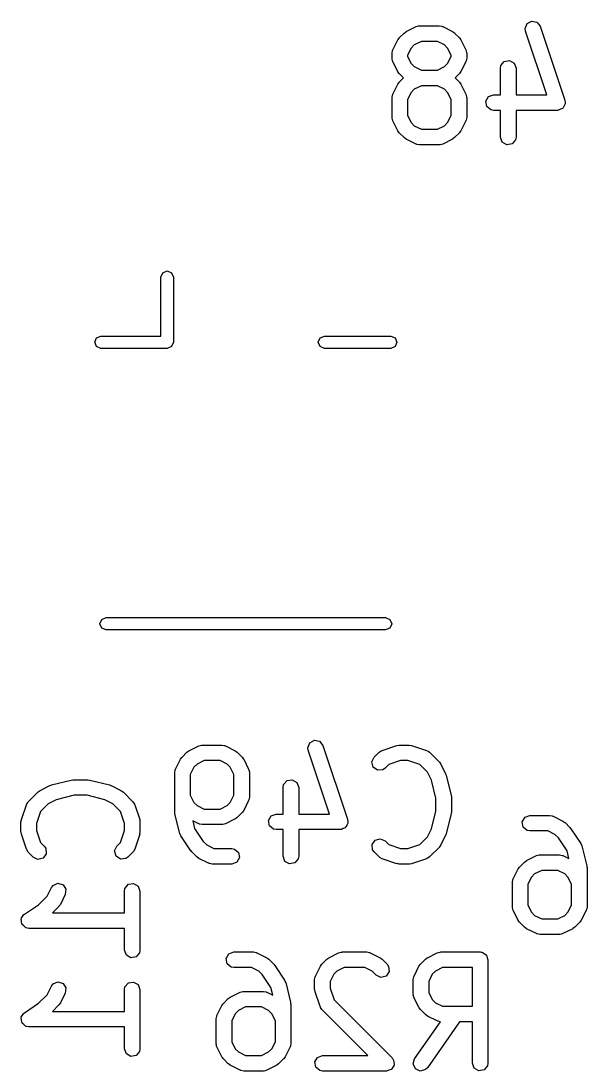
# Model space of a CAD drawing. Extents: x 112.9 to 160.3, y -137 to -94.4.
# Drawn here: x 137.23 to 142.7, y -105.58 to -95.43 of the extents above; entities that cross this region are included whole.
import ezdxf

# ---------------------------------------------------------------- set-up
doc = ezdxf.new("R2010")
doc.units = 0
doc.layers.add('BLACK', color=7, linetype='CONTINUOUS')

msp = doc.modelspace()

# ---------------------------------------------------------------- linework, layer by layer
at = {"layer": 'BLACK', "linetype": 'CONTINUOUS'}
for p, q in [((141.074, -95.4789), (141.079, -95.4774)), ((141.079, -95.4774), (141.269, -95.4774)), ((141.269, -95.4774), (141.295, -95.4819)), ((142.099, -95.5027), (142.118, -95.455)), ((142.118, -95.455), (142.163, -95.4306)), ((142.163, -95.4306), (142.213, -95.4409)), ((142.213, -95.4409), (142.245, -95.481)), ((140.883, -95.5946), (140.93, -95.547)), ((140.93, -95.547), (140.949, -95.5341)), ((140.949, -95.5341), (140.95, -95.5329)), ((140.95, -95.5329), (141.045, -95.4853)), ((141.045, -95.4853), (141.07, -95.4779)), ((141.07, -95.4779), (141.074, -95.4789)), ((141.295, -95.4819), (141.298, -95.4848)), ((141.298, -95.4848), (141.303, -95.4853)), ((141.303, -95.4853), (141.398, -95.5329)), ((141.398, -95.5329), (141.416, -95.5463)), ((141.416, -95.5463), (141.417, -95.547)), ((141.417, -95.547), (141.465, -95.5946)), ((142.103, -95.5285), (142.099, -95.5027)), ((142.308, -96.144), (142.103, -95.5285)), ((142.245, -95.481), (142.483, -96.1953)), ((140.821, -95.7093), (140.869, -95.6141)), ((140.869, -95.6141), (140.882, -95.5961)), ((140.882, -95.5961), (140.883, -95.5946)), ((141.028, -95.6616), (140.997, -95.692)), ((141.096, -95.6274), (141.028, -95.6616)), ((141.251, -95.6274), (141.096, -95.6274)), ((141.32, -95.6616), (141.251, -95.6274)), ((141.35, -95.692), (141.32, -95.6616)), ((141.465, -95.5946), (141.478, -95.613)), ((141.478, -95.613), (141.479, -95.6141)), ((141.479, -95.6141), (141.527, -95.7093)), ((140.813, -95.7429), (140.818, -95.7172)), ((140.813, -95.7905), (140.813, -95.7429)), ((140.818, -95.7172), (140.82, -95.7138)), ((140.82, -95.7138), (140.821, -95.7093)), ((140.997, -95.692), (140.963, -95.7606)), ((140.963, -95.7606), (140.963, -95.7728)), ((140.963, -95.7728), (140.997, -95.8413)), ((141.385, -95.7606), (141.35, -95.692)), ((141.35, -95.8413), (141.385, -95.7728)), ((141.385, -95.7728), (141.385, -95.7606)), ((141.527, -95.7093), (141.534, -95.7343)), ((141.534, -95.7343), (141.533, -95.7386)), ((141.533, -95.7386), (141.535, -95.7429)), ((141.535, -95.7429), (141.535, -95.7905)), ((140.815, -95.7947), (140.813, -95.7905)), ((140.814, -95.799), (140.815, -95.7947)), ((140.821, -95.824), (140.814, -95.799)), ((140.869, -95.9193), (140.821, -95.824)), ((140.997, -95.8413), (141.028, -95.8717)), ((141.028, -95.8717), (141.096, -95.906)), ((141.251, -95.906), (141.32, -95.8717)), ((141.32, -95.8717), (141.35, -95.8413)), ((141.527, -95.824), (141.479, -95.9193)), ((141.53, -95.8161), (141.527, -95.8196)), ((141.527, -95.8196), (141.527, -95.824)), ((141.535, -95.7905), (141.53, -95.8161)), ((141.861, -95.8857), (141.865, -95.8601)), ((141.865, -95.8601), (141.898, -95.8208)), ((141.898, -95.8208), (141.949, -95.8119)), ((141.949, -95.8119), (141.993, -95.8375)), ((141.993, -95.8375), (142.011, -95.8857)), ((140.87, -95.9204), (140.869, -95.9193)), ((140.883, -95.9387), (140.87, -95.9204)), ((140.925, -95.981), (140.883, -95.9387)), ((140.883, -96.0232), (140.925, -95.981)), ((141.096, -95.906), (141.251, -95.906)), ((141.465, -95.9387), (141.423, -95.981)), ((141.423, -95.981), (141.465, -96.0232)), ((141.466, -95.9373), (141.465, -95.9387)), ((141.479, -95.9193), (141.466, -95.9373)), ((141.861, -96.144), (141.861, -95.8857)), ((142.011, -95.8857), (142.011, -96.144)), ((140.821, -96.1379), (140.869, -96.0426)), ((140.869, -96.0426), (140.882, -96.0246)), ((140.882, -96.0246), (140.883, -96.0232)), ((141.096, -96.056), (141.028, -96.0902)), ((141.251, -96.056), (141.096, -96.056)), ((141.32, -96.0902), (141.251, -96.056)), ((141.465, -96.0232), (141.478, -96.0415)), ((141.478, -96.0415), (141.479, -96.0426)), ((141.479, -96.0426), (141.527, -96.1379)), ((140.813, -96.1714), (140.818, -96.1458)), ((140.813, -96.3619), (140.813, -96.1714)), ((140.818, -96.1458), (140.82, -96.1423)), ((140.82, -96.1423), (140.821, -96.1379)), ((140.997, -96.1206), (140.963, -96.1891)), ((141.028, -96.0902), (140.997, -96.1206)), ((141.35, -96.1206), (141.32, -96.0902)), ((141.385, -96.1891), (141.35, -96.1206)), ((141.527, -96.1379), (141.534, -96.1629)), ((141.534, -96.1629), (141.533, -96.1672)), ((141.533, -96.1672), (141.535, -96.1714)), ((141.535, -96.1714), (141.535, -96.3619)), ((141.719, -96.206), (141.745, -96.1616)), ((141.745, -96.1616), (141.793, -96.144)), ((141.793, -96.144), (141.861, -96.144)), ((142.011, -96.144), (142.308, -96.144)), ((140.963, -96.1891), (140.963, -96.3442)), ((141.385, -96.3442), (141.385, -96.1891)), ((141.728, -96.2565), (141.719, -96.206)), ((141.767, -96.2895), (141.728, -96.2565)), ((142.441, -96.2835), (142.423, -96.2932)), ((142.46, -96.2765), (142.441, -96.2835)), ((142.463, -96.2715), (142.46, -96.2765)), ((142.468, -96.2688), (142.463, -96.2715)), ((142.476, -96.2498), (142.468, -96.2688)), ((142.486, -96.2321), (142.476, -96.2498)), ((142.483, -96.1953), (142.487, -96.2211)), ((142.487, -96.2211), (142.485, -96.2264)), ((142.485, -96.2264), (142.486, -96.2321)), ((140.815, -96.3661), (140.813, -96.3619)), ((140.814, -96.3705), (140.815, -96.3661)), ((140.821, -96.3954), (140.814, -96.3705)), ((140.963, -96.3442), (140.997, -96.4127)), ((141.35, -96.4127), (141.385, -96.3442)), ((141.53, -96.3876), (141.527, -96.391)), ((141.535, -96.3619), (141.53, -96.3876)), ((141.793, -96.294), (141.767, -96.2895)), ((141.861, -96.294), (141.793, -96.294)), ((141.861, -96.5524), (141.861, -96.294)), ((142.412, -96.294), (142.011, -96.294)), ((142.011, -96.294), (142.011, -96.5524)), ((142.417, -96.2921), (142.412, -96.294)), ((142.423, -96.2932), (142.417, -96.2921)), ((140.869, -96.4907), (140.821, -96.3954)), ((140.87, -96.4918), (140.869, -96.4907)), ((140.883, -96.5102), (140.87, -96.4918)), ((140.997, -96.4127), (141.028, -96.4431)), ((141.028, -96.4431), (141.096, -96.4774)), ((141.096, -96.4774), (141.251, -96.4774)), ((141.251, -96.4774), (141.32, -96.4431)), ((141.32, -96.4431), (141.35, -96.4127)), ((141.479, -96.4907), (141.466, -96.5087)), ((141.527, -96.3954), (141.479, -96.4907)), ((141.527, -96.391), (141.527, -96.3954)), ((140.93, -96.5578), (140.883, -96.5102)), ((140.932, -96.5585), (140.93, -96.5578)), ((140.95, -96.5718), (140.932, -96.5585)), ((141.045, -96.6195), (140.95, -96.5718)), ((141.398, -96.5718), (141.303, -96.6195)), ((141.399, -96.5707), (141.398, -96.5718)), ((141.417, -96.5578), (141.399, -96.5707)), ((141.465, -96.5102), (141.417, -96.5578)), ((141.466, -96.5087), (141.465, -96.5102)), ((141.878, -96.6006), (141.861, -96.5524)), ((142.006, -96.578), (141.973, -96.6173)), ((142.011, -96.5524), (142.006, -96.578)), ((141.049, -96.62), (141.045, -96.6195)), ((141.053, -96.6229), (141.049, -96.62)), ((141.079, -96.6274), (141.053, -96.6229)), ((141.269, -96.6274), (141.079, -96.6274)), ((141.273, -96.6258), (141.269, -96.6274)), ((141.278, -96.6269), (141.273, -96.6258)), ((141.303, -96.6195), (141.278, -96.6269)), ((141.923, -96.6262), (141.878, -96.6006)), ((141.973, -96.6173), (141.923, -96.6262)), ((138.58, -97.905), (138.598, -97.8626)), ((138.58, -98.475), (138.58, -97.905)), ((138.598, -97.8626), (138.64, -97.845)), ((138.64, -97.845), (138.682, -97.8626)), ((138.682, -97.8626), (138.7, -97.905)), ((138.7, -97.905), (138.7, -98.535)), ((137.94, -98.535), (137.958, -98.4926)), ((137.958, -98.4926), (138, -98.475)), ((138, -98.475), (138.58, -98.475)), ((140.1, -98.535), (140.118, -98.4926)), ((140.118, -98.4926), (140.16, -98.475)), ((140.16, -98.475), (140.8, -98.475)), ((140.8, -98.475), (140.842, -98.4926)), ((140.842, -98.4926), (140.86, -98.535)), ((137.958, -98.5774), (137.94, -98.535)), ((138, -98.595), (137.958, -98.5774)), ((138.64, -98.595), (138, -98.595)), ((138.682, -98.5774), (138.64, -98.595)), ((138.7, -98.535), (138.682, -98.5774)), ((140.118, -98.5774), (140.1, -98.535)), ((140.16, -98.595), (140.118, -98.5774)), ((140.8, -98.595), (140.16, -98.595)), ((140.842, -98.5774), (140.8, -98.595)), ((140.86, -98.535), (140.842, -98.5774)), ((137.99, -101.255), (138.008, -101.213)), ((138.008, -101.297), (137.99, -101.255)), ((138.008, -101.213), (138.05, -101.195)), ((138.05, -101.195), (140.75, -101.195)), ((140.75, -101.195), (140.792, -101.213)), ((140.792, -101.213), (140.81, -101.255)), ((140.81, -101.255), (140.792, -101.297)), ((138.05, -101.315), (138.008, -101.297)), ((140.75, -101.315), (138.05, -101.315)), ((140.792, -101.297), (140.75, -101.315)), ((138.85, -102.483), (138.945, -102.435)), ((138.945, -102.435), (138.97, -102.428)), ((138.97, -102.428), (138.974, -102.429)), ((138.974, -102.429), (138.979, -102.427)), ((138.979, -102.427), (139.169, -102.427)), ((139.169, -102.427), (139.195, -102.432)), ((139.195, -102.432), (139.198, -102.435)), ((139.198, -102.435), (139.203, -102.435)), ((139.203, -102.435), (139.298, -102.483)), ((139.999, -102.453), (140.018, -102.405)), ((140.003, -102.478), (139.999, -102.453)), ((140.208, -103.094), (140.003, -102.478)), ((140.018, -102.405), (140.063, -102.381)), ((140.063, -102.381), (140.113, -102.391)), ((140.113, -102.391), (140.145, -102.431)), ((140.145, -102.431), (140.383, -103.145)), ((140.717, -102.479), (140.86, -102.431)), ((140.86, -102.431), (140.882, -102.428)), ((140.882, -102.428), (140.883, -102.427)), ((140.883, -102.427), (140.979, -102.427)), ((140.979, -102.427), (141.001, -102.431)), ((141.001, -102.431), (141.002, -102.431)), ((141.002, -102.431), (141.145, -102.479)), ((138.721, -102.659), (138.769, -102.564)), ((138.769, -102.564), (138.782, -102.546)), ((138.782, -102.546), (138.783, -102.545)), ((138.783, -102.545), (138.83, -102.497)), ((138.83, -102.497), (138.849, -102.484)), ((138.849, -102.484), (138.85, -102.483)), ((138.996, -102.577), (138.928, -102.612)), ((139.151, -102.577), (138.996, -102.577)), ((139.22, -102.612), (139.151, -102.577)), ((139.298, -102.483), (139.316, -102.496)), ((139.316, -102.496), (139.317, -102.497)), ((139.317, -102.497), (139.365, -102.545)), ((139.365, -102.545), (139.378, -102.563)), ((139.378, -102.563), (139.379, -102.564)), ((139.379, -102.564), (139.427, -102.659)), ((140.618, -102.591), (140.64, -102.545)), ((140.64, -102.545), (140.687, -102.497)), ((140.687, -102.497), (140.709, -102.482)), ((140.709, -102.482), (140.713, -102.482)), ((140.713, -102.482), (140.717, -102.479)), ((140.896, -102.577), (140.781, -102.616)), ((140.966, -102.577), (140.896, -102.577)), ((141.081, -102.616), (140.966, -102.577)), ((141.145, -102.479), (141.168, -102.491)), ((141.168, -102.491), (141.17, -102.495)), ((141.17, -102.495), (141.174, -102.497)), ((141.174, -102.497), (141.27, -102.592)), ((138.713, -102.693), (138.718, -102.667)), ((138.718, -102.667), (138.72, -102.664)), ((138.72, -102.664), (138.721, -102.659)), ((138.897, -102.642), (138.863, -102.711)), ((138.928, -102.612), (138.897, -102.642)), ((139.25, -102.642), (139.22, -102.612)), ((139.285, -102.711), (139.25, -102.642)), ((139.427, -102.659), (139.434, -102.684)), ((140.631, -102.641), (140.618, -102.591)), ((140.673, -102.67), (140.631, -102.641)), ((140.725, -102.666), (140.673, -102.67)), ((140.746, -102.651), (140.725, -102.666)), ((140.781, -102.616), (140.746, -102.651)), ((141.155, -102.69), (141.081, -102.616)), ((141.27, -102.592), (141.283, -102.611)), ((141.283, -102.611), (141.284, -102.612)), ((141.284, -102.612), (141.331, -102.707)), ((137.522, -102.813), (137.713, -102.765)), ((137.713, -102.765), (137.728, -102.764)), ((137.728, -102.764), (137.731, -102.763)), ((137.731, -102.763), (137.874, -102.763)), ((137.874, -102.763), (137.889, -102.766)), ((137.889, -102.766), (137.892, -102.765)), ((137.892, -102.765), (138.082, -102.813)), ((138.713, -103.074), (138.713, -102.693)), ((138.863, -102.711), (138.863, -102.913)), ((139.285, -102.913), (139.285, -102.711)), ((139.434, -102.684), (139.433, -102.689)), ((139.433, -102.689), (139.435, -102.693)), ((139.435, -102.693), (139.435, -102.931)), ((139.765, -102.81), (139.798, -102.771)), ((139.798, -102.771), (139.849, -102.762)), ((139.849, -102.762), (139.893, -102.788)), ((141.194, -102.767), (141.155, -102.69)), ((141.237, -102.94), (141.194, -102.767)), ((141.331, -102.707), (141.335, -102.719)), ((141.335, -102.719), (141.337, -102.722)), ((141.337, -102.722), (141.385, -102.913)), ((137.297, -102.976), (137.392, -102.88)), ((137.392, -102.88), (137.411, -102.867)), ((137.411, -102.867), (137.412, -102.866)), ((137.412, -102.866), (137.507, -102.819)), ((137.507, -102.819), (137.519, -102.815)), ((137.519, -102.815), (137.522, -102.813)), ((138.082, -102.813), (138.094, -102.818)), ((138.094, -102.818), (138.098, -102.819)), ((138.098, -102.819), (138.193, -102.866)), ((138.193, -102.866), (138.211, -102.88)), ((138.211, -102.88), (138.213, -102.88)), ((138.213, -102.88), (138.308, -102.976)), ((139.761, -102.836), (139.765, -102.81)), ((139.761, -103.094), (139.761, -102.836)), ((139.893, -102.788), (139.911, -102.836)), ((139.911, -102.836), (139.911, -103.094)), ((137.279, -103.005), (137.291, -102.982)), ((137.291, -102.982), (137.295, -102.98)), ((137.295, -102.98), (137.297, -102.976)), ((137.567, -102.956), (137.49, -102.995)), ((137.74, -102.913), (137.567, -102.956)), ((137.865, -102.913), (137.74, -102.913)), ((138.038, -102.956), (137.865, -102.913)), ((138.115, -102.995), (138.038, -102.956)), ((138.308, -102.976), (138.323, -102.997)), ((138.863, -102.913), (138.897, -102.982)), ((138.897, -102.982), (138.928, -103.012)), ((139.22, -103.012), (139.25, -102.982)), ((139.25, -102.982), (139.285, -102.913)), ((139.427, -102.964), (139.379, -103.06)), ((139.43, -102.957), (139.427, -102.96)), ((139.427, -102.96), (139.427, -102.964)), ((139.435, -102.931), (139.43, -102.957)), ((141.237, -103.065), (141.237, -102.94)), ((141.385, -102.913), (141.386, -102.928)), ((141.386, -102.928), (141.387, -102.931)), ((141.387, -102.931), (141.387, -103.074)), ((137.231, -103.148), (137.279, -103.005)), ((137.416, -103.069), (137.377, -103.184)), ((137.49, -102.995), (137.416, -103.069)), ((138.189, -103.069), (138.115, -102.995)), ((138.227, -103.184), (138.189, -103.069)), ((138.323, -102.997), (138.323, -103.001)), ((138.323, -103.001), (138.326, -103.005)), ((138.326, -103.005), (138.374, -103.148)), ((138.714, -103.077), (138.713, -103.074)), ((138.715, -103.092), (138.714, -103.077)), ((138.928, -103.012), (138.996, -103.046)), ((138.996, -103.046), (139.151, -103.046)), ((139.151, -103.046), (139.22, -103.012)), ((139.365, -103.079), (139.317, -103.127)), ((139.366, -103.078), (139.365, -103.079)), ((139.379, -103.06), (139.366, -103.078)), ((141.194, -103.238), (141.237, -103.065)), ((141.387, -103.074), (141.384, -103.089)), ((137.227, -103.171), (137.231, -103.149)), ((137.227, -103.267), (137.227, -103.171)), ((137.231, -103.149), (137.231, -103.148)), ((137.377, -103.184), (137.377, -103.254)), ((138.227, -103.254), (138.227, -103.184)), ((138.374, -103.148), (138.377, -103.17)), ((138.377, -103.17), (138.377, -103.171)), ((138.377, -103.171), (138.377, -103.267)), ((138.763, -103.282), (138.715, -103.092)), ((138.945, -103.189), (138.887, -103.159)), ((138.887, -103.159), (138.905, -103.233)), ((139.298, -103.141), (139.203, -103.189)), ((139.299, -103.14), (139.298, -103.141)), ((139.317, -103.127), (139.299, -103.14)), ((139.619, -103.156), (139.645, -103.112)), ((139.628, -103.207), (139.619, -103.156)), ((139.645, -103.112), (139.693, -103.094)), ((139.693, -103.094), (139.761, -103.094)), ((139.911, -103.094), (140.208, -103.094)), ((140.386, -103.182), (140.376, -103.2)), ((140.383, -103.145), (140.387, -103.171)), ((140.387, -103.171), (140.385, -103.176)), ((140.385, -103.176), (140.386, -103.182)), ((141.385, -103.092), (141.337, -103.282)), ((141.384, -103.089), (141.385, -103.092)), ((142.072, -103.169), (142.098, -103.125)), ((142.081, -103.22), (142.072, -103.169)), ((142.098, -103.125), (142.146, -103.107)), ((142.146, -103.107), (142.336, -103.107)), ((142.336, -103.107), (142.362, -103.112)), ((142.362, -103.112), (142.365, -103.115)), ((142.365, -103.115), (142.37, -103.115)), ((142.37, -103.115), (142.465, -103.163)), ((142.465, -103.163), (142.483, -103.176)), ((142.483, -103.176), (142.485, -103.177)), ((142.485, -103.177), (142.532, -103.225)), ((137.228, -103.268), (137.227, -103.267)), ((137.231, -103.29), (137.228, -103.268)), ((137.279, -103.433), (137.231, -103.29)), ((137.377, -103.254), (137.416, -103.369)), ((138.189, -103.369), (138.227, -103.254)), ((138.374, -103.29), (138.326, -103.433)), ((138.377, -103.267), (138.373, -103.289)), ((138.373, -103.289), (138.374, -103.29)), ((138.763, -103.283), (138.763, -103.282)), ((138.773, -103.306), (138.763, -103.283)), ((138.905, -103.233), (138.989, -103.359)), ((138.949, -103.189), (138.945, -103.189)), ((138.953, -103.192), (138.949, -103.189)), ((138.979, -103.196), (138.953, -103.192)), ((139.169, -103.196), (138.979, -103.196)), ((139.173, -103.195), (139.169, -103.196)), ((139.178, -103.196), (139.173, -103.195)), ((139.203, -103.189), (139.178, -103.196)), ((139.667, -103.24), (139.628, -103.207)), ((139.693, -103.244), (139.667, -103.24)), ((139.761, -103.244), (139.693, -103.244)), ((139.761, -103.502), (139.761, -103.244)), ((140.312, -103.244), (139.911, -103.244)), ((139.911, -103.244), (139.911, -103.502)), ((140.317, -103.242), (140.312, -103.244)), ((140.323, -103.243), (140.317, -103.242)), ((140.341, -103.233), (140.323, -103.243)), ((140.36, -103.227), (140.341, -103.233)), ((140.363, -103.222), (140.36, -103.227)), ((140.368, -103.219), (140.363, -103.222)), ((140.376, -103.2), (140.368, -103.219)), ((141.155, -103.315), (141.194, -103.238)), ((141.337, -103.282), (141.332, -103.294)), ((142.12, -103.253), (142.081, -103.22)), ((142.146, -103.257), (142.12, -103.253)), ((142.319, -103.257), (142.146, -103.257)), ((142.387, -103.292), (142.319, -103.257)), ((142.532, -103.225), (142.539, -103.234)), ((142.539, -103.234), (142.542, -103.236)), ((142.542, -103.236), (142.637, -103.379)), ((137.416, -103.369), (137.451, -103.404)), ((138.154, -103.404), (138.189, -103.369)), ((138.869, -103.449), (138.773, -103.306)), ((138.989, -103.359), (139.023, -103.393)), ((140.62, -103.388), (140.65, -103.346)), ((140.625, -103.439), (140.62, -103.388)), ((140.65, -103.346), (140.699, -103.332)), ((140.699, -103.332), (140.746, -103.354)), ((140.746, -103.354), (140.781, -103.389)), ((140.781, -103.389), (140.896, -103.427)), ((140.966, -103.427), (141.081, -103.389)), ((141.081, -103.389), (141.155, -103.315)), ((141.331, -103.298), (141.284, -103.393)), ((141.332, -103.294), (141.331, -103.298)), ((142.421, -103.325), (142.387, -103.292)), ((142.505, -103.451), (142.421, -103.325)), ((142.637, -103.379), (142.647, -103.402)), ((137.282, -103.437), (137.279, -103.433)), ((137.282, -103.441), (137.282, -103.437)), ((137.297, -103.463), (137.282, -103.441)), ((137.345, -103.51), (137.297, -103.463)), ((137.47, -103.477), (137.441, -103.519)), ((137.451, -103.404), (137.466, -103.425)), ((137.466, -103.425), (137.47, -103.477)), ((138.132, -103.451), (138.154, -103.404)), ((138.146, -103.5), (138.132, -103.451)), ((138.308, -103.463), (138.26, -103.51)), ((138.31, -103.458), (138.308, -103.463)), ((138.314, -103.456), (138.31, -103.458)), ((138.326, -103.433), (138.314, -103.456)), ((138.871, -103.451), (138.869, -103.449)), ((138.878, -103.46), (138.871, -103.451)), ((138.926, -103.508), (138.878, -103.46)), ((139.023, -103.393), (139.092, -103.427)), ((139.092, -103.427), (139.264, -103.427)), ((139.264, -103.427), (139.29, -103.432)), ((139.29, -103.432), (139.329, -103.465)), ((139.329, -103.465), (139.338, -103.515)), ((140.64, -103.46), (140.625, -103.439)), ((140.687, -103.508), (140.64, -103.46)), ((140.896, -103.427), (140.966, -103.427)), ((141.27, -103.413), (141.174, -103.508)), ((141.284, -103.393), (141.27, -103.411)), ((141.27, -103.411), (141.27, -103.413)), ((142.208, -103.496), (142.232, -103.489)), ((142.232, -103.489), (142.237, -103.49)), ((142.237, -103.49), (142.241, -103.488)), ((142.241, -103.488), (142.432, -103.488)), ((142.432, -103.488), (142.457, -103.493)), ((142.457, -103.493), (142.461, -103.496)), ((142.523, -103.525), (142.505, -103.451)), ((142.647, -103.402), (142.647, -103.402)), ((142.647, -103.402), (142.695, -103.593)), ((137.391, -103.532), (137.345, -103.51)), ((137.441, -103.519), (137.391, -103.532)), ((138.188, -103.53), (138.146, -103.5)), ((138.239, -103.525), (138.188, -103.53)), ((138.26, -103.51), (138.239, -103.525)), ((138.927, -103.508), (138.926, -103.508)), ((138.945, -103.522), (138.927, -103.508)), ((139.04, -103.569), (138.945, -103.522)), ((139.045, -103.57), (139.04, -103.569)), ((139.048, -103.573), (139.045, -103.57)), ((139.074, -103.577), (139.048, -103.573)), ((139.264, -103.577), (139.074, -103.577)), ((139.312, -103.56), (139.264, -103.577)), ((139.338, -103.515), (139.312, -103.56)), ((139.778, -103.551), (139.761, -103.502)), ((139.823, -103.576), (139.778, -103.551)), ((139.873, -103.567), (139.823, -103.576)), ((139.906, -103.528), (139.873, -103.567)), ((139.911, -103.502), (139.906, -103.528)), ((140.692, -103.51), (140.687, -103.508)), ((140.694, -103.514), (140.692, -103.51)), ((140.717, -103.526), (140.694, -103.514)), ((140.86, -103.574), (140.717, -103.526)), ((140.861, -103.573), (140.86, -103.574)), ((140.883, -103.577), (140.861, -103.573)), ((140.979, -103.577), (140.883, -103.577)), ((140.98, -103.577), (140.979, -103.577)), ((141.002, -103.574), (140.98, -103.577)), ((141.145, -103.526), (141.002, -103.574)), ((141.149, -103.523), (141.145, -103.526)), ((141.153, -103.523), (141.149, -103.523)), ((141.174, -103.508), (141.153, -103.523)), ((142.045, -103.606), (142.093, -103.558)), ((142.093, -103.558), (142.111, -103.545)), ((142.111, -103.545), (142.112, -103.544)), ((142.112, -103.544), (142.208, -103.496)), ((142.461, -103.496), (142.465, -103.496)), ((142.465, -103.496), (142.523, -103.525)), ((142.695, -103.593), (142.696, -103.608)), ((141.984, -103.72), (142.031, -103.625)), ((142.031, -103.625), (142.044, -103.607)), ((142.044, -103.607), (142.045, -103.606)), ((142.19, -103.673), (142.16, -103.703)), ((142.259, -103.638), (142.19, -103.673)), ((142.414, -103.638), (142.259, -103.638)), ((142.482, -103.673), (142.414, -103.638)), ((142.513, -103.703), (142.482, -103.673)), ((142.696, -103.608), (142.697, -103.611)), ((142.697, -103.611), (142.697, -103.992)), ((137.521, -103.805), (137.537, -103.784)), ((137.537, -103.784), (137.584, -103.763)), ((137.584, -103.763), (137.633, -103.778)), ((137.633, -103.778), (137.661, -103.821)), ((138.232, -103.812), (138.265, -103.773)), ((138.265, -103.773), (138.315, -103.764)), ((138.315, -103.764), (138.36, -103.79)), ((138.36, -103.79), (138.377, -103.838)), ((141.976, -103.754), (141.98, -103.728)), ((141.976, -103.992), (141.976, -103.754)), ((141.98, -103.728), (141.983, -103.725)), ((141.983, -103.725), (141.984, -103.72)), ((142.16, -103.703), (142.126, -103.772)), ((142.126, -103.772), (142.126, -103.974)), ((142.547, -103.772), (142.513, -103.703)), ((142.547, -103.974), (142.547, -103.772)), ((137.397, -103.97), (137.479, -103.889)), ((137.479, -103.889), (137.521, -103.805)), ((137.655, -103.872), (137.608, -103.967)), ((137.661, -103.821), (137.655, -103.872)), ((138.227, -103.838), (138.232, -103.812)), ((138.227, -104.049), (138.227, -103.838)), ((138.377, -103.838), (138.377, -104.41)), ((137.261, -104.061), (137.397, -103.97)), ((137.594, -103.986), (137.531, -104.049)), ((137.608, -103.967), (137.594, -103.985)), ((137.594, -103.985), (137.594, -103.986)), ((141.977, -103.996), (141.976, -103.992)), ((141.976, -104), (141.977, -103.996)), ((141.984, -104.025), (141.976, -104)), ((142.126, -103.974), (142.16, -104.043)), ((142.513, -104.043), (142.547, -103.974)), ((142.697, -103.992), (142.692, -104.018)), ((137.23, -104.103), (137.243, -104.085)), ((137.243, -104.085), (137.254, -104.066)), ((137.254, -104.066), (137.258, -104.065)), ((137.258, -104.065), (137.261, -104.061)), ((137.531, -104.049), (138.227, -104.049)), ((142.031, -104.121), (141.984, -104.025)), ((142.16, -104.043), (142.19, -104.073)), ((142.19, -104.073), (142.259, -104.107)), ((142.414, -104.107), (142.482, -104.073)), ((142.482, -104.073), (142.513, -104.043)), ((142.689, -104.025), (142.641, -104.121)), ((142.69, -104.021), (142.689, -104.025)), ((142.692, -104.018), (142.69, -104.021)), ((137.229, -104.111), (137.231, -104.107)), ((137.232, -104.132), (137.229, -104.111)), ((137.231, -104.107), (137.23, -104.103)), ((137.234, -104.154), (137.232, -104.132)), ((137.237, -104.157), (137.234, -104.154)), ((137.237, -104.161), (137.237, -104.157)), ((137.254, -104.175), (137.237, -104.161)), ((137.269, -104.191), (137.254, -104.175)), ((137.273, -104.192), (137.269, -104.191)), ((137.277, -104.194), (137.273, -104.192)), ((137.302, -104.199), (137.277, -104.194)), ((138.227, -104.199), (137.302, -104.199)), ((138.227, -104.41), (138.227, -104.199)), ((142.032, -104.122), (142.031, -104.121)), ((142.045, -104.14), (142.032, -104.122)), ((142.093, -104.188), (142.045, -104.14)), ((142.094, -104.188), (142.093, -104.188)), ((142.112, -104.202), (142.094, -104.188)), ((142.208, -104.249), (142.112, -104.202)), ((142.259, -104.107), (142.414, -104.107)), ((142.56, -104.202), (142.465, -104.249)), ((142.561, -104.201), (142.56, -104.202)), ((142.58, -104.188), (142.561, -104.201)), ((142.627, -104.14), (142.58, -104.188)), ((142.628, -104.139), (142.627, -104.14)), ((142.641, -104.121), (142.628, -104.139)), ((142.212, -104.25), (142.208, -104.249)), ((142.215, -104.253), (142.212, -104.25)), ((142.241, -104.257), (142.215, -104.253)), ((142.432, -104.257), (142.241, -104.257)), ((142.436, -104.256), (142.432, -104.257)), ((142.44, -104.257), (142.436, -104.256)), ((142.465, -104.249), (142.44, -104.257)), ((138.245, -104.458), (138.227, -104.41)), ((138.289, -104.483), (138.245, -104.458)), ((138.34, -104.474), (138.289, -104.483)), ((138.373, -104.435), (138.34, -104.474)), ((138.377, -104.41), (138.373, -104.435)), ((139.209, -104.489), (139.235, -104.445)), ((139.218, -104.54), (139.209, -104.489)), ((139.235, -104.445), (139.283, -104.427)), ((139.283, -104.427), (139.474, -104.427)), ((139.474, -104.427), (139.499, -104.432)), ((139.499, -104.432), (139.503, -104.435)), ((139.503, -104.435), (139.507, -104.435)), ((139.507, -104.435), (139.603, -104.483)), ((139.603, -104.483), (139.621, -104.496)), ((139.621, -104.496), (139.622, -104.497)), ((139.622, -104.497), (139.67, -104.545)), ((140.135, -104.545), (140.183, -104.497)), ((140.183, -104.497), (140.201, -104.484)), ((140.201, -104.484), (140.202, -104.483)), ((140.202, -104.483), (140.297, -104.435)), ((140.297, -104.435), (140.322, -104.428)), ((140.322, -104.428), (140.327, -104.429)), ((140.327, -104.429), (140.331, -104.427)), ((140.331, -104.427), (140.569, -104.427)), ((140.569, -104.427), (140.595, -104.432)), ((140.595, -104.432), (140.598, -104.435)), ((140.598, -104.435), (140.603, -104.435)), ((140.603, -104.435), (140.698, -104.483)), ((140.698, -104.483), (140.716, -104.496)), ((140.716, -104.496), (140.717, -104.497)), ((140.717, -104.497), (140.765, -104.545)), ((141.087, -104.545), (141.135, -104.497)), ((141.135, -104.497), (141.153, -104.484)), ((141.153, -104.484), (141.155, -104.483)), ((141.155, -104.483), (141.25, -104.435)), ((141.25, -104.435), (141.275, -104.428)), ((141.275, -104.428), (141.279, -104.429)), ((141.279, -104.429), (141.283, -104.427)), ((141.283, -104.427), (141.664, -104.427)), ((141.664, -104.427), (141.674, -104.429)), ((141.674, -104.429), (141.677, -104.429)), ((141.677, -104.429), (141.68, -104.43)), ((141.68, -104.43), (141.69, -104.432)), ((141.69, -104.432), (141.705, -104.444)), ((141.705, -104.444), (141.722, -104.454)), ((141.722, -104.454), (141.724, -104.461)), ((141.724, -104.461), (141.729, -104.465)), ((141.729, -104.465), (141.733, -104.484)), ((141.733, -104.484), (141.739, -104.502)), ((141.739, -104.502), (141.739, -105.502)), ((139.258, -104.573), (139.218, -104.54)), ((139.283, -104.577), (139.258, -104.573)), ((139.456, -104.577), (139.283, -104.577)), ((139.525, -104.612), (139.456, -104.577)), ((139.67, -104.545), (139.676, -104.554)), ((139.676, -104.554), (139.679, -104.556)), ((139.679, -104.556), (139.774, -104.699)), ((140.073, -104.659), (140.121, -104.564)), ((140.121, -104.564), (140.134, -104.546)), ((140.134, -104.546), (140.135, -104.545)), ((140.349, -104.577), (140.28, -104.612)), ((140.551, -104.577), (140.349, -104.577)), ((140.62, -104.612), (140.551, -104.577)), ((140.765, -104.545), (140.78, -104.566)), ((140.78, -104.566), (140.784, -104.617)), ((141.026, -104.659), (141.073, -104.564)), ((141.073, -104.564), (141.087, -104.546)), ((141.087, -104.546), (141.087, -104.545)), ((141.301, -104.577), (141.233, -104.612)), ((141.589, -104.577), (141.301, -104.577)), ((141.589, -104.951), (141.589, -104.577)), ((139.558, -104.645), (139.525, -104.612)), ((139.642, -104.771), (139.558, -104.645)), ((139.774, -104.699), (139.784, -104.722)), ((140.065, -104.693), (140.07, -104.667)), ((140.065, -104.788), (140.065, -104.693)), ((140.07, -104.667), (140.073, -104.664)), ((140.073, -104.664), (140.073, -104.659)), ((140.25, -104.642), (140.215, -104.711)), ((140.28, -104.612), (140.25, -104.642)), ((140.659, -104.651), (140.62, -104.612)), ((140.705, -104.672), (140.659, -104.651)), ((140.755, -104.659), (140.705, -104.672)), ((140.784, -104.617), (140.755, -104.659)), ((141.018, -104.693), (141.022, -104.667)), ((141.018, -104.836), (141.018, -104.693)), ((141.022, -104.667), (141.025, -104.664)), ((141.025, -104.664), (141.026, -104.659)), ((141.202, -104.642), (141.168, -104.711)), ((141.233, -104.612), (141.202, -104.642)), ((137.479, -104.841), (137.521, -104.757)), ((137.521, -104.757), (137.537, -104.736)), ((137.537, -104.736), (137.584, -104.716)), ((137.584, -104.716), (137.633, -104.73)), ((137.633, -104.73), (137.661, -104.773)), ((137.661, -104.773), (137.655, -104.824)), ((138.227, -104.79), (138.232, -104.765)), ((138.227, -105.001), (138.227, -104.79)), ((138.232, -104.765), (138.265, -104.726)), ((138.265, -104.726), (138.315, -104.717)), ((138.315, -104.717), (138.36, -104.742)), ((138.36, -104.742), (138.377, -104.79)), ((138.377, -104.79), (138.377, -105.362)), ((139.345, -104.816), (139.37, -104.809)), ((139.37, -104.809), (139.374, -104.81)), ((139.374, -104.81), (139.379, -104.808)), ((139.379, -104.808), (139.569, -104.808)), ((139.569, -104.808), (139.595, -104.813)), ((139.661, -104.845), (139.642, -104.771)), ((139.784, -104.722), (139.785, -104.722)), ((139.785, -104.722), (139.832, -104.913)), ((140.066, -104.79), (140.065, -104.788)), ((140.069, -104.812), (140.066, -104.79)), ((140.117, -104.955), (140.069, -104.812)), ((140.215, -104.711), (140.215, -104.776)), ((140.215, -104.776), (140.254, -104.89)), ((141.168, -104.711), (141.168, -104.818)), ((137.397, -104.923), (137.479, -104.841)), ((137.655, -104.824), (137.608, -104.919)), ((139.183, -104.926), (139.23, -104.878)), ((139.23, -104.878), (139.249, -104.865)), ((139.249, -104.865), (139.25, -104.864)), ((139.25, -104.864), (139.345, -104.816)), ((139.595, -104.813), (139.598, -104.816)), ((139.598, -104.816), (139.603, -104.816)), ((139.603, -104.816), (139.661, -104.845)), ((139.832, -104.913), (139.833, -104.928)), ((140.254, -104.89), (140.813, -105.449)), ((141.019, -104.84), (141.018, -104.836)), ((141.018, -104.844), (141.019, -104.84)), ((141.026, -104.869), (141.018, -104.844)), ((141.073, -104.964), (141.026, -104.869)), ((141.168, -104.818), (141.202, -104.887)), ((141.202, -104.887), (141.233, -104.917)), ((137.258, -105.017), (137.261, -105.014)), ((137.261, -105.014), (137.397, -104.923)), ((137.594, -104.939), (137.531, -105.001)), ((137.531, -105.001), (138.227, -105.001)), ((137.608, -104.919), (137.594, -104.937)), ((137.594, -104.937), (137.594, -104.939)), ((139.121, -105.04), (139.169, -104.945)), ((139.169, -104.945), (139.182, -104.927)), ((139.182, -104.927), (139.183, -104.926)), ((139.328, -104.993), (139.297, -105.023)), ((139.396, -104.958), (139.328, -104.993)), ((139.551, -104.958), (139.396, -104.958)), ((139.62, -104.993), (139.551, -104.958)), ((139.65, -105.023), (139.62, -104.993)), ((139.833, -104.928), (139.835, -104.931)), ((139.835, -104.931), (139.835, -105.312)), ((140.12, -104.958), (140.117, -104.955)), ((140.12, -104.963), (140.12, -104.958)), ((140.135, -104.984), (140.12, -104.963)), ((140.578, -105.427), (140.135, -104.984)), ((141.075, -104.966), (141.073, -104.964)), ((141.087, -104.984), (141.075, -104.966)), ((141.135, -105.032), (141.087, -104.984)), ((141.233, -104.917), (141.301, -104.951)), ((141.301, -104.951), (141.589, -104.951)), ((137.229, -105.063), (137.231, -105.059)), ((137.232, -105.085), (137.229, -105.063)), ((137.23, -105.055), (137.243, -105.038)), ((137.231, -105.059), (137.23, -105.055)), ((137.234, -105.106), (137.232, -105.085)), ((137.237, -105.109), (137.234, -105.106)), ((137.237, -105.114), (137.237, -105.109)), ((137.254, -105.128), (137.237, -105.114)), ((137.243, -105.038), (137.254, -105.019)), ((137.254, -105.019), (137.258, -105.017)), ((139.113, -105.074), (139.118, -105.048)), ((139.113, -105.312), (139.113, -105.074)), ((139.118, -105.048), (139.12, -105.045)), ((139.12, -105.045), (139.121, -105.04)), ((139.297, -105.023), (139.263, -105.092)), ((139.263, -105.092), (139.263, -105.294)), ((139.685, -105.092), (139.65, -105.023)), ((139.685, -105.294), (139.685, -105.092)), ((141.031, -105.459), (141.282, -105.101)), ((141.137, -105.032), (141.135, -105.032)), ((141.155, -105.046), (141.137, -105.032)), ((141.465, -105.101), (141.154, -105.545)), ((141.25, -105.093), (141.155, -105.046)), ((141.254, -105.094), (141.25, -105.093)), ((141.258, -105.097), (141.254, -105.094)), ((141.282, -105.101), (141.258, -105.097)), ((141.589, -105.101), (141.465, -105.101)), ((141.589, -105.502), (141.589, -105.101)), ((137.269, -105.143), (137.254, -105.128)), ((137.273, -105.144), (137.269, -105.143)), ((137.277, -105.147), (137.273, -105.144)), ((137.302, -105.151), (137.277, -105.147)), ((138.227, -105.151), (137.302, -105.151)), ((138.227, -105.362), (138.227, -105.151)), ((139.115, -105.316), (139.113, -105.312)), ((139.114, -105.32), (139.115, -105.316)), ((139.263, -105.294), (139.297, -105.363)), ((139.65, -105.363), (139.685, -105.294)), ((139.835, -105.312), (139.83, -105.338)), ((138.245, -105.41), (138.227, -105.362)), ((138.289, -105.436), (138.245, -105.41)), ((138.373, -105.388), (138.34, -105.427)), ((138.377, -105.362), (138.373, -105.388)), ((139.121, -105.345), (139.114, -105.32)), ((139.169, -105.441), (139.121, -105.345)), ((139.297, -105.363), (139.328, -105.393)), ((139.328, -105.393), (139.396, -105.427)), ((139.551, -105.427), (139.62, -105.393)), ((139.62, -105.393), (139.65, -105.363)), ((139.827, -105.345), (139.779, -105.441)), ((139.83, -105.338), (139.827, -105.341)), ((139.827, -105.341), (139.827, -105.345)), ((138.34, -105.427), (138.289, -105.436)), ((139.17, -105.442), (139.169, -105.441)), ((139.183, -105.46), (139.17, -105.442)), ((139.23, -105.508), (139.183, -105.46)), ((139.232, -105.508), (139.23, -105.508)), ((139.25, -105.522), (139.232, -105.508)), ((139.345, -105.569), (139.25, -105.522)), ((139.396, -105.427), (139.551, -105.427)), ((139.698, -105.522), (139.603, -105.569)), ((139.699, -105.521), (139.698, -105.522)), ((139.717, -105.508), (139.699, -105.521)), ((139.765, -105.46), (139.717, -105.508)), ((139.766, -105.459), (139.765, -105.46)), ((139.779, -105.441), (139.766, -105.459)), ((140.067, -105.489), (140.092, -105.445)), ((140.076, -105.54), (140.067, -105.489)), ((140.092, -105.445), (140.14, -105.427)), ((140.14, -105.427), (140.578, -105.427)), ((140.813, -105.449), (140.822, -105.463)), ((140.832, -105.522), (140.819, -105.54)), ((140.822, -105.463), (140.824, -105.465)), ((140.824, -105.465), (140.825, -105.467)), ((140.825, -105.467), (140.827, -105.471)), ((140.827, -105.471), (140.829, -105.493)), ((140.829, -105.493), (140.833, -105.515)), ((140.833, -105.515), (140.832, -105.518)), ((140.832, -105.518), (140.832, -105.522)), ((141.018, -105.509), (141.031, -105.459)), ((141.04, -105.555), (141.018, -105.509)), ((141.607, -105.551), (141.589, -105.502)), ((141.739, -105.502), (141.735, -105.528)), ((139.349, -105.57), (139.345, -105.569)), ((139.353, -105.573), (139.349, -105.57)), ((139.379, -105.577), (139.353, -105.573)), ((139.569, -105.577), (139.379, -105.577)), ((139.573, -105.576), (139.569, -105.577)), ((139.578, -105.577), (139.573, -105.576)), ((139.603, -105.569), (139.578, -105.577)), ((140.115, -105.573), (140.076, -105.54)), ((140.14, -105.577), (140.115, -105.573)), ((140.76, -105.577), (140.14, -105.577)), ((140.781, -105.57), (140.76, -105.577)), ((140.803, -105.564), (140.781, -105.57)), ((140.805, -105.561), (140.803, -105.564)), ((140.808, -105.56), (140.805, -105.561)), ((140.819, -105.54), (140.808, -105.56)), ((141.086, -105.577), (141.04, -105.555)), ((141.136, -105.564), (141.086, -105.577)), ((141.154, -105.545), (141.136, -105.564)), ((141.651, -105.576), (141.607, -105.551)), ((141.702, -105.567), (141.651, -105.576)), ((141.735, -105.528), (141.702, -105.567))]:
    msp.add_line(p, q, dxfattribs=at)

doc.saveas('drawing.dxf')
